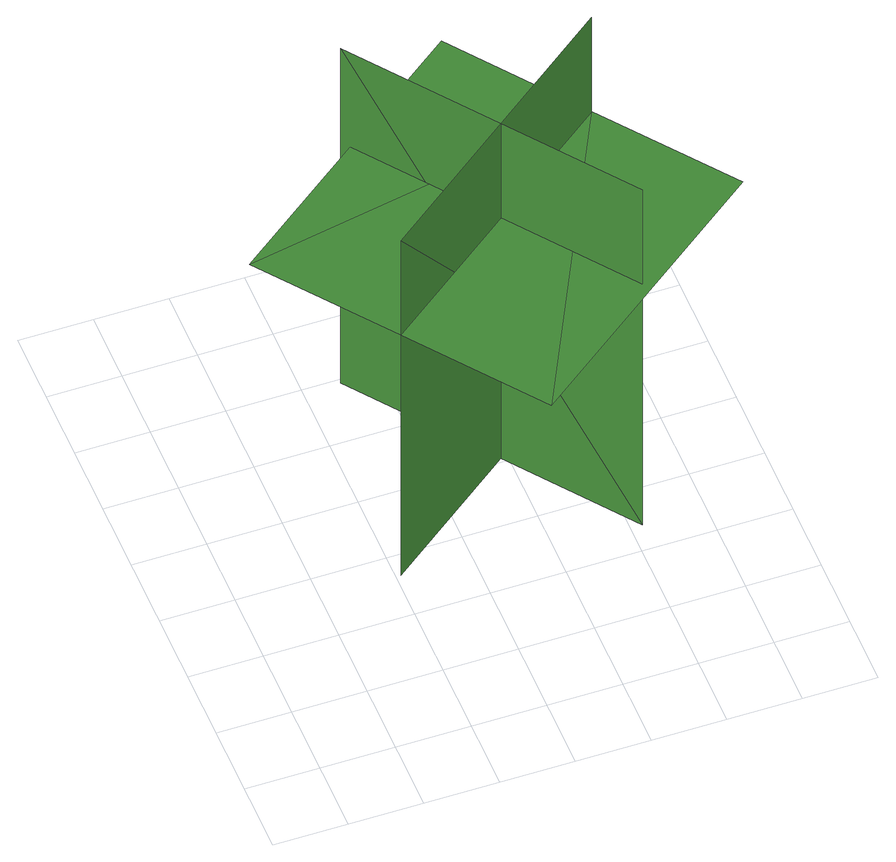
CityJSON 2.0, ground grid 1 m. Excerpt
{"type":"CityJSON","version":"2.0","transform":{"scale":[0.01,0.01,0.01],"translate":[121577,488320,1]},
"CityObjects":{
"tree1":{"type":"SolitaryVegetationObject","geometry":[{"type":"MultiSurface","lod":"1","boundaries":[[[0,1,2]],[[0,2,3]],[[4,5,6]],[[4,6,7]],[[8,9,10]],[[8,10,11]],[[8,11,12]],[[8,12,13]]]}]}
},
"vertices":[
[516,241,35],[249,594,35],[249,594,651],[516,241,651],[558,533,35],[206,266,35],[206,266,651],[558,533,651],[558,533,478],[425,709,478],[72,442,478],[206,266,478],[339,90,478],[692,357,478]
]}
